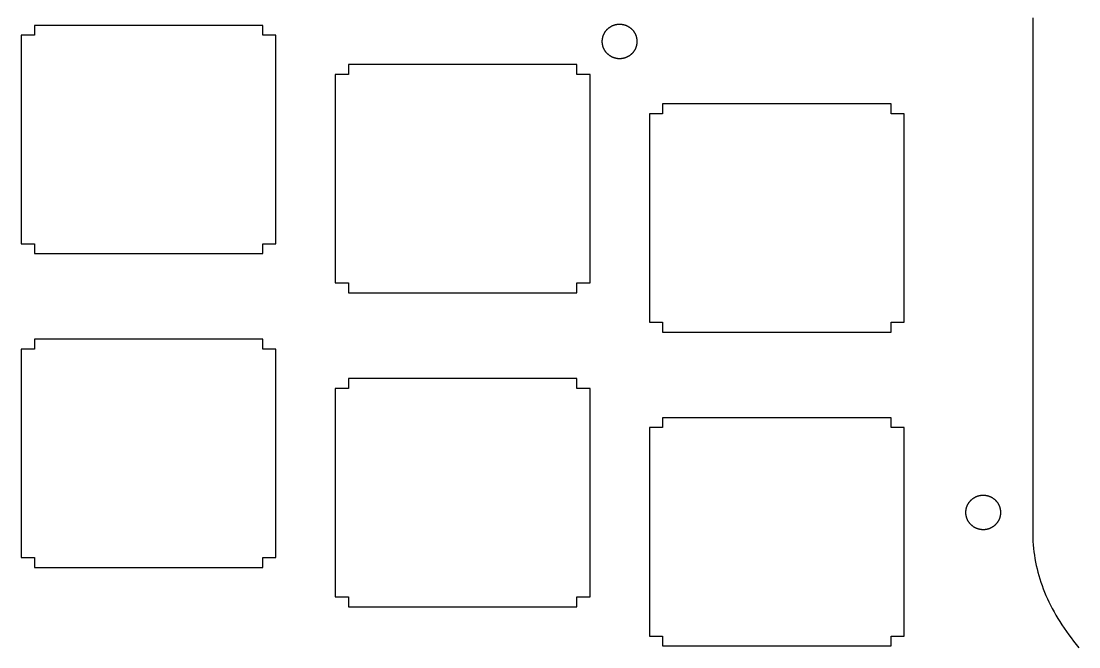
# Model space of a CAD drawing. Header units: millimetres. Extents: x 6 to 315, y 6 to 140.
# Drawn here: x 71 to 135.1, y 70 to 107.9 of the extents above; entities that cross this region are included whole.
import ezdxf

# ---------------------------------------------------------------- set-up
doc = ezdxf.new("R2010")
doc.units = ezdxf.units.MM
doc.layers.add('CUT', color=7, linetype='CONTINUOUS', true_color=0x000000)

msp = doc.modelspace()

# ---------------------------------------------------------------- linework, layer by layer
at = {"layer": 'CUT'}
for p, q in [((132.340444, 108.138201), (132.340444, 107.397512)), ((71.784378, 107.688237), (71.784378, 107.087933)), ((85.638248, 107.688237), (71.784378, 107.688237)), ((85.638248, 107.087933), (85.638248, 107.688237)), ((106.326703, 107.141323), (106.333407, 107.155791)), ((106.333407, 107.155791), (106.340112, 107.169906)), ((106.340112, 107.169906), (106.347169, 107.184022)), ((106.347169, 107.184022), (106.354227, 107.198137)), ((106.354227, 107.198137), (106.361637, 107.211899)), ((106.361637, 107.211899), (106.369401, 107.225661)), ((106.369401, 107.225661), (106.377164, 107.23907)), ((106.377164, 107.23907), (106.38528, 107.25248)), ((106.38528, 107.25248), (106.393396, 107.265889)), ((106.393396, 107.265889), (106.401513, 107.278945)), ((106.401513, 107.278945), (106.410334, 107.292002)), ((106.410334, 107.292002), (106.419156, 107.305058)), ((106.419156, 107.305058), (106.427978, 107.317762)), ((106.427978, 107.317762), (106.437153, 107.330466)), ((106.437153, 107.330466), (106.446328, 107.342816)), ((106.446328, 107.342816), (106.455856, 107.355167)), ((106.455856, 107.355167), (106.465383, 107.367518)), ((106.465383, 107.367518), (106.475264, 107.379515)), ((106.475264, 107.379515), (106.485497, 107.391513)), ((106.485497, 107.391513), (106.495378, 107.403158)), ((106.495378, 107.403158), (106.505964, 107.414803)), ((106.505964, 107.414803), (106.51655, 107.426095)), ((106.51655, 107.426095), (106.527137, 107.437387)), ((106.527137, 107.437387), (106.538076, 107.448679)), ((106.538076, 107.448679), (106.549015, 107.459619)), ((106.549015, 107.459619), (106.560307, 107.470205)), ((106.560307, 107.470205), (106.571599, 107.481144)), ((106.571599, 107.481144), (106.582891, 107.491377)), ((106.582891, 107.491377), (106.594536, 107.501611)), ((106.594536, 107.501611), (106.606534, 107.511844)), ((106.606534, 107.511844), (106.618532, 107.521725)), ((106.618532, 107.521725), (106.63053, 107.531605)), ((106.63053, 107.531605), (106.64288, 107.541133)), ((106.64288, 107.541133), (106.655231, 107.550661)), ((106.655231, 107.550661), (106.667582, 107.559836)), ((106.667582, 107.559836), (106.680285, 107.56901)), ((106.680285, 107.56901), (106.692989, 107.577832)), ((106.692989, 107.577832), (106.706045, 107.586654)), ((106.706045, 107.586654), (106.719102, 107.595123)), ((106.719102, 107.595123), (106.732511, 107.603592)), ((106.732511, 107.603592), (106.74592, 107.611709)), ((106.74592, 107.611709), (106.75933, 107.619472)), ((106.75933, 107.619472), (106.772739, 107.627235)), ((106.772739, 107.627235), (106.786501, 107.634646)), ((106.786501, 107.634646), (106.800264, 107.642056)), ((106.800264, 107.642056), (106.814379, 107.649466)), ((106.814379, 107.649466), (106.828494, 107.656171)), ((106.828494, 107.656171), (106.842609, 107.662876)), ((106.842609, 107.662876), (106.857077, 107.66958)), ((106.857077, 107.66958), (106.871545, 107.675932)), ((106.871545, 107.675932), (106.886013, 107.681931)), ((106.886013, 107.681931), (106.900833, 107.68793)), ((106.900833, 107.68793), (106.915654, 107.693576)), ((106.915654, 107.693576), (106.930475, 107.698869)), ((106.930475, 107.698869), (106.945296, 107.704162)), ((106.945296, 107.704162), (106.96047, 107.709103)), ((106.96047, 107.709103), (106.975643, 107.714043)), ((106.975643, 107.714043), (106.990817, 107.71863)), ((106.990817, 107.71863), (107.006344, 107.722865)), ((107.006344, 107.722865), (107.02187, 107.727099)), ((107.02187, 107.727099), (107.037397, 107.730981)), ((107.037397, 107.730981), (107.052923, 107.73451)), ((107.052923, 107.73451), (107.068803, 107.738038)), ((107.068803, 107.738038), (107.084682, 107.741214)), ((107.084682, 107.741214), (107.100562, 107.744037)), ((107.100562, 107.744037), (107.116441, 107.74686)), ((107.116441, 107.74686), (107.132674, 107.749331)), ((107.132674, 107.749331), (107.148906, 107.751448)), ((107.148906, 107.751448), (107.165138, 107.753565)), ((107.165138, 107.753565), (107.181371, 107.755329)), ((107.181371, 107.755329), (107.197956, 107.756741)), ((107.197956, 107.756741), (107.214188, 107.7578)), ((107.214188, 107.7578), (107.230774, 107.758858)), ((107.230774, 107.758858), (107.247359, 107.759564)), ((107.247359, 107.759564), (107.264297, 107.759917)), ((107.264297, 107.759917), (107.280882, 107.76027)), ((107.280882, 107.76027), (107.297467, 107.76027)), ((107.297467, 107.76027), (107.314405, 107.759917)), ((107.314405, 107.759917), (107.330991, 107.759211)), ((107.330991, 107.759211), (107.347576, 107.758505)), ((107.347576, 107.758505), (107.363808, 107.757447)), ((107.363808, 107.757447), (107.380393, 107.756035)), ((107.380393, 107.756035), (107.396626, 107.754271)), ((107.396626, 107.754271), (107.412858, 107.752506)), ((107.412858, 107.752506), (107.42909, 107.750389)), ((107.42909, 107.750389), (107.445323, 107.748272)), ((107.445323, 107.748272), (107.461202, 107.745449)), ((107.461202, 107.745449), (107.477082, 107.742626)), ((107.477082, 107.742626), (107.492961, 107.739803)), ((107.492961, 107.739803), (107.508841, 107.736274)), ((107.508841, 107.736274), (107.52472, 107.732745)), ((107.52472, 107.732745), (107.540247, 107.728864)), ((107.540247, 107.728864), (107.555773, 107.724982)), ((107.555773, 107.724982), (107.5713, 107.720748)), ((107.5713, 107.720748), (107.586474, 107.71616)), ((107.586474, 107.71616), (107.601647, 107.711573)), ((107.601647, 107.711573), (107.616821, 107.706632)), ((107.616821, 107.706632), (107.631995, 107.701692)), ((107.631995, 107.701692), (107.646816, 107.696399)), ((107.646816, 107.696399), (107.661636, 107.690753)), ((107.661636, 107.690753), (107.676457, 107.684754)), ((107.676457, 107.684754), (107.690925, 107.678755)), ((107.690925, 107.678755), (107.705393, 107.672756)), ((107.705393, 107.672756), (107.719861, 107.666404)), ((107.719861, 107.666404), (107.733976, 107.6597)), ((107.733976, 107.6597), (107.748091, 107.652642)), ((107.748091, 107.652642), (107.762206, 107.645585)), ((107.762206, 107.645585), (107.776321, 107.638527)), ((107.776321, 107.638527), (107.790084, 107.631117)), ((107.790084, 107.631117), (107.803493, 107.623353)), ((107.803493, 107.623353), (107.817255, 107.61559)), ((107.817255, 107.61559), (107.830664, 107.607474)), ((107.830664, 107.607474), (107.843721, 107.599358)), ((107.843721, 107.599358), (107.85713, 107.590889)), ((107.85713, 107.590889), (107.869834, 107.58242)), ((107.869834, 107.58242), (107.88289, 107.573598)), ((107.88289, 107.573598), (107.895594, 107.564423)), ((107.895594, 107.564423), (107.908297, 107.555248)), ((107.908297, 107.555248), (107.920648, 107.546073)), ((107.920648, 107.546073), (107.932999, 107.536546)), ((107.932999, 107.536546), (107.944997, 107.526665)), ((107.944997, 107.526665), (107.956994, 107.516785)), ((107.956994, 107.516785), (107.968992, 107.506904)), ((107.968992, 107.506904), (107.980637, 107.496671)), ((107.980637, 107.496671), (107.992282, 107.486437)), ((107.992282, 107.486437), (108.003574, 107.475851)), ((108.003574, 107.475851), (108.014866, 107.464912)), ((108.014866, 107.464912), (108.026158, 107.453972)), ((108.026158, 107.453972), (108.037098, 107.443033)), ((108.037098, 107.443033), (108.047684, 107.431741)), ((108.047684, 107.431741), (108.05827, 107.420449)), ((108.05827, 107.420449), (108.068856, 107.408804)), ((108.068856, 107.408804), (108.07909, 107.397159)), ((108.07909, 107.397159), (108.08897, 107.385514)), ((108.08897, 107.385514), (108.099204, 107.373517)), ((108.099204, 107.373517), (108.108732, 107.361166)), ((108.108732, 107.361166), (108.118259, 107.349168)), ((108.118259, 107.349168), (108.127787, 107.336464)), ((108.127787, 107.336464), (108.136962, 107.324114)), ((108.136962, 107.324114), (108.146137, 107.31141)), ((108.146137, 107.31141), (108.154958, 107.298354)), ((108.154958, 107.298354), (108.163428, 107.28565)), ((108.163428, 107.28565), (108.171897, 107.272594)), ((108.171897, 107.272594), (108.180366, 107.259184)), ((108.180366, 107.259184), (108.188482, 107.245775)), ((108.188482, 107.245775), (108.196245, 107.232366)), ((108.196245, 107.232366), (108.204008, 107.218603)), ((108.204008, 107.218603), (108.211419, 107.204841)), ((108.211419, 107.204841), (108.218829, 107.191079)), ((108.218829, 107.191079), (108.225887, 107.176964)), ((108.225887, 107.176964), (108.232591, 107.162849)), ((108.232591, 107.162849), (108.239296, 107.148734)), ((108.239296, 107.148734), (108.246001, 107.134266)), ((132.340444, 107.397512), (132.340444, 106.651883)), ((71.784378, 107.087933), (70.98403, 107.087933)), ((70.98403, 107.087933), (70.98403, 94.4345)), ((86.438768, 107.087933), (85.638248, 107.087933)), ((86.438768, 94.4345), (86.438768, 107.087933)), ((106.234249, 106.718577), (106.234602, 106.735162)), ((106.234249, 106.701639), (106.234249, 106.718577)), ((106.234602, 106.685053), (106.234249, 106.701639)), ((106.234602, 106.735162), (106.235307, 106.751747)), ((106.235307, 106.668468), (106.234602, 106.685053)), ((106.235307, 106.751747), (106.236013, 106.768332)), ((106.236013, 106.651883), (106.235307, 106.668468)), ((106.236013, 106.768332), (106.237072, 106.784918)), ((106.237072, 106.635298), (106.236013, 106.651883)), ((106.237072, 106.784918), (106.23813, 106.801503)), ((106.23813, 106.618713), (106.237072, 106.635298)), ((106.23813, 106.801503), (106.239895, 106.817735)), ((106.239895, 106.60248), (106.23813, 106.618713)), ((106.239895, 106.817735), (106.241659, 106.833968)), ((106.241659, 106.586248), (106.239895, 106.60248)), ((106.241659, 106.833968), (106.243776, 106.8502)), ((106.243776, 106.570016), (106.241659, 106.586248)), ((106.243776, 106.8502), (106.245894, 106.866432)), ((106.245894, 106.553783), (106.243776, 106.570016)), ((106.245894, 106.866432), (106.248364, 106.882312)), ((106.248364, 106.537551), (106.245894, 106.553783)), ((106.248364, 106.882312), (106.251187, 106.898544)), ((106.251187, 106.521671), (106.248364, 106.537551)), ((106.251187, 106.898544), (106.254363, 106.914423)), ((106.254363, 106.505792), (106.251187, 106.521671)), ((106.254363, 106.914423), (106.257539, 106.930303)), ((106.257539, 106.489912), (106.254363, 106.505792)), ((106.257539, 106.930303), (106.261067, 106.94583)), ((106.261067, 106.94583), (106.264596, 106.961356)), ((106.264596, 106.961356), (106.268478, 106.977236)), ((106.268478, 106.977236), (106.272712, 106.992409)), ((106.272712, 106.992409), (106.2773, 107.007936)), ((106.2773, 107.007936), (106.281887, 107.02311)), ((106.281887, 107.02311), (106.286827, 107.038283)), ((106.286827, 107.038283), (106.291768, 107.053457)), ((106.291768, 107.053457), (106.297061, 107.068278)), ((106.297061, 107.068278), (106.302707, 107.083099)), ((106.302707, 107.083099), (106.308353, 107.09792)), ((106.308353, 107.09792), (106.314352, 107.112388)), ((106.314352, 107.112388), (106.320351, 107.127208)), ((106.320351, 107.127208), (106.326703, 107.141323)), ((108.246001, 107.134266), (108.252, 107.119798)), ((108.252, 107.119798), (108.258351, 107.10533)), ((108.258351, 107.10533), (108.263997, 107.090509)), ((108.263997, 107.090509), (108.269643, 107.075688)), ((108.269643, 107.075688), (108.274937, 107.060867)), ((108.274937, 107.060867), (108.28023, 107.045694)), ((108.28023, 107.045694), (108.28517, 107.030873)), ((108.28517, 107.030873), (108.29011, 107.015346)), ((108.29011, 107.015346), (108.294345, 107.000173)), ((108.294345, 107.000173), (108.298932, 106.984646)), ((108.298932, 106.984646), (108.302814, 106.969472)), ((108.302814, 106.969472), (108.306696, 106.953593)), ((108.306696, 106.953593), (108.310224, 106.938066)), ((108.310224, 106.938066), (108.313753, 106.922187)), ((108.313753, 106.922187), (108.316576, 106.906307)), ((108.316576, 106.513908), (108.313753, 106.498029)), ((108.316576, 106.906307), (108.319752, 106.890428)), ((108.319752, 106.529788), (108.316576, 106.513908)), ((108.319752, 106.890428), (108.322222, 106.874548)), ((108.322222, 106.545667), (108.319752, 106.529788)), ((108.322222, 106.874548), (108.324692, 106.858316)), ((108.324692, 106.561899), (108.322222, 106.545667)), ((108.324692, 106.858316), (108.32681, 106.842084)), ((108.32681, 106.578132), (108.324692, 106.561899)), ((108.32681, 106.842084), (108.328927, 106.825851)), ((108.328927, 106.594364), (108.32681, 106.578132)), ((108.328927, 106.825851), (108.330338, 106.809619)), ((108.330338, 106.610596), (108.328927, 106.594364)), ((108.330338, 106.809619), (108.33175, 106.793034)), ((108.33175, 106.626829), (108.330338, 106.610596)), ((108.33175, 106.793034), (108.333161, 106.776801)), ((108.333161, 106.643414), (108.33175, 106.626829)), ((108.333161, 106.776801), (108.333867, 106.760216)), ((108.333867, 106.659999), (108.333161, 106.643414)), ((108.333867, 106.760216), (108.334573, 106.743631)), ((108.334573, 106.676584), (108.333867, 106.659999)), ((108.334573, 106.743631), (108.334926, 106.726693)), ((108.334926, 106.69317), (108.334573, 106.676584)), ((108.334926, 106.726693), (108.334926, 106.710108)), ((108.334926, 106.710108), (108.334926, 106.69317)), ((132.340444, 106.651883), (132.340444, 105.901666)), ((106.261067, 106.474386), (106.257539, 106.489912)), ((106.264596, 106.458506), (106.261067, 106.474386)), ((106.268478, 106.44298), (106.264596, 106.458506)), ((106.272712, 106.427453), (106.268478, 106.44298)), ((106.2773, 106.412279), (106.272712, 106.427453)), ((106.281887, 106.397106), (106.2773, 106.412279)), ((106.286827, 106.381932), (106.281887, 106.397106)), ((106.291768, 106.366758), (106.286827, 106.381932)), ((106.297061, 106.351938), (106.291768, 106.366758)), ((106.302707, 106.337117), (106.297061, 106.351938)), ((106.308353, 106.322296), (106.302707, 106.337117)), ((106.314352, 106.307475), (106.308353, 106.322296)), ((106.320351, 106.293007), (106.314352, 106.307475)), ((106.326703, 106.278539), (106.320351, 106.293007)), ((106.333407, 106.264424), (106.326703, 106.278539)), ((106.340112, 106.250309), (106.333407, 106.264424)), ((106.347169, 106.236194), (106.340112, 106.250309)), ((106.354227, 106.222079), (106.347169, 106.236194)), ((106.361637, 106.208317), (106.354227, 106.222079)), ((106.369401, 106.194554), (106.361637, 106.208317)), ((106.377164, 106.181145), (106.369401, 106.194554)), ((106.38528, 106.167736), (106.377164, 106.181145)), ((106.393396, 106.154326), (106.38528, 106.167736)), ((106.401513, 106.14127), (106.393396, 106.154326)), ((106.410334, 106.128213), (106.401513, 106.14127)), ((106.419156, 106.115157), (106.410334, 106.128213)), ((106.427978, 106.102453), (106.419156, 106.115157)), ((106.437153, 106.08975), (106.427978, 106.102453)), ((106.446328, 106.077399), (106.437153, 106.08975)), ((106.455856, 106.065048), (106.446328, 106.077399)), ((106.465383, 106.052698), (106.455856, 106.065048)), ((106.475264, 106.0407), (106.465383, 106.052698)), ((106.485497, 106.028702), (106.475264, 106.0407)), ((106.495378, 106.017057), (106.485497, 106.028702)), ((106.505964, 106.005412), (106.495378, 106.017057)), ((106.51655, 105.99412), (106.505964, 106.005412)), ((106.527137, 105.982828), (106.51655, 105.99412)), ((106.538076, 105.971536), (106.527137, 105.982828)), ((106.549015, 105.960597), (106.538076, 105.971536)), ((106.560307, 105.949658), (106.549015, 105.960597)), ((106.571599, 105.939071), (106.560307, 105.949658)), ((106.582891, 105.928838), (106.571599, 105.939071)), ((106.594536, 105.918252), (106.582891, 105.928838)), ((106.606534, 105.908371), (106.594536, 105.918252)), ((106.618532, 105.898138), (106.606534, 105.908371)), ((106.63053, 105.88861), (106.618532, 105.898138)), ((106.64288, 105.878729), (106.63053, 105.88861)), ((106.655231, 105.869555), (106.64288, 105.878729)), ((106.667582, 105.860027), (106.655231, 105.869555)), ((106.680285, 105.851205), (106.667582, 105.860027)), ((107.908297, 105.864614), (107.895594, 105.85544)), ((107.920648, 105.874142), (107.908297, 105.864614)), ((107.932999, 105.88367), (107.920648, 105.874142)), ((107.944997, 105.893197), (107.932999, 105.88367)), ((107.956994, 105.903078), (107.944997, 105.893197)), ((107.968992, 105.913311), (107.956994, 105.903078)), ((107.980637, 105.923545), (107.968992, 105.913311)), ((107.992282, 105.933778), (107.980637, 105.923545)), ((108.003574, 105.944365), (107.992282, 105.933778)), ((108.014866, 105.955304), (108.003574, 105.944365)), ((108.026158, 105.96589), (108.014866, 105.955304)), ((108.037098, 105.977182), (108.026158, 105.96589)), ((108.047684, 105.988474), (108.037098, 105.977182)), ((108.05827, 105.999766), (108.047684, 105.988474)), ((108.068856, 106.011058), (108.05827, 105.999766)), ((108.07909, 106.023056), (108.068856, 106.011058)), ((108.08897, 106.034701), (108.07909, 106.023056)), ((108.099204, 106.046699), (108.08897, 106.034701)), ((108.108732, 106.058697), (108.099204, 106.046699)), ((108.118259, 106.071047), (108.108732, 106.058697)), ((108.127787, 106.083398), (108.118259, 106.071047)), ((108.136962, 106.096102), (108.127787, 106.083398)), ((108.146137, 106.108805), (108.136962, 106.096102)), ((108.154958, 106.121509), (108.146137, 106.108805)), ((108.163428, 106.134565), (108.154958, 106.121509)), ((108.171897, 106.147622), (108.163428, 106.134565)), ((108.180366, 106.161031), (108.171897, 106.147622)), ((108.188482, 106.17444), (108.180366, 106.161031)), ((108.196245, 106.18785), (108.188482, 106.17444)), ((108.204008, 106.201612), (108.196245, 106.18785)), ((108.211419, 106.215374), (108.204008, 106.201612)), ((108.218829, 106.229136), (108.211419, 106.215374)), ((108.225887, 106.243251), (108.218829, 106.229136)), ((108.232591, 106.257366), (108.225887, 106.243251)), ((108.239296, 106.271482), (108.232591, 106.257366)), ((108.246001, 106.28595), (108.239296, 106.271482)), ((108.252, 106.300417), (108.246001, 106.28595)), ((108.258351, 106.314885), (108.252, 106.300417)), ((108.263997, 106.329706), (108.258351, 106.314885)), ((108.269643, 106.344527), (108.263997, 106.329706)), ((108.274937, 106.359348), (108.269643, 106.344527)), ((108.28023, 106.374169), (108.274937, 106.359348)), ((108.28517, 106.389342), (108.28023, 106.374169)), ((108.29011, 106.404516), (108.28517, 106.389342)), ((108.294345, 106.420043), (108.29011, 106.404516)), ((108.298932, 106.435216), (108.294345, 106.420043)), ((108.302814, 106.450743), (108.298932, 106.435216)), ((108.306696, 106.46627), (108.302814, 106.450743)), ((108.310224, 106.482149), (108.306696, 106.46627)), ((108.313753, 106.498029), (108.310224, 106.482149)), ((132.340444, 105.901666), (132.340444, 105.148274)), ((90.839738, 105.30649), (90.839738, 104.706358)), ((104.693607, 105.30649), (90.839738, 105.30649)), ((104.693607, 104.706358), (104.693607, 105.30649)), ((106.692989, 105.842383), (106.680285, 105.851205)), ((106.706045, 105.833561), (106.692989, 105.842383)), ((106.719102, 105.825092), (106.706045, 105.833561)), ((106.732511, 105.816623), (106.719102, 105.825092)), ((106.74592, 105.808507), (106.732511, 105.816623)), ((106.75933, 105.800744), (106.74592, 105.808507)), ((106.772739, 105.79298), (106.75933, 105.800744)), ((106.786501, 105.785217), (106.772739, 105.79298)), ((106.800264, 105.777807), (106.786501, 105.785217)), ((106.814379, 105.770749), (106.800264, 105.777807)), ((106.828494, 105.764044), (106.814379, 105.770749)), ((106.842609, 105.75734), (106.828494, 105.764044)), ((106.857077, 105.750635), (106.842609, 105.75734)), ((106.871545, 105.744283), (106.857077, 105.750635)), ((106.886013, 105.738284), (106.871545, 105.744283)), ((106.900833, 105.732285), (106.886013, 105.738284)), ((106.915654, 105.726639), (106.900833, 105.732285)), ((106.930475, 105.721346), (106.915654, 105.726639)), ((106.945296, 105.716053), (106.930475, 105.721346)), ((106.96047, 105.71076), (106.945296, 105.716053)), ((106.975643, 105.706173), (106.96047, 105.71076)), ((106.990817, 105.701585), (106.975643, 105.706173)), ((107.006344, 105.697351), (106.990817, 105.701585)), ((107.02187, 105.693116), (107.006344, 105.697351)), ((107.037397, 105.689234), (107.02187, 105.693116)), ((107.052923, 105.685706), (107.037397, 105.689234)), ((107.068803, 105.682177), (107.052923, 105.685706)), ((107.084682, 105.679001), (107.068803, 105.682177)), ((107.100562, 105.676178), (107.084682, 105.679001)), ((107.116441, 105.673355), (107.100562, 105.676178)), ((107.132674, 105.670885), (107.116441, 105.673355)), ((107.148906, 105.668768), (107.132674, 105.670885)), ((107.165138, 105.66665), (107.148906, 105.668768)), ((107.181371, 105.664886), (107.165138, 105.66665)), ((107.197956, 105.663474), (107.181371, 105.664886)), ((107.214188, 105.662063), (107.197956, 105.663474)), ((107.230774, 105.661357), (107.214188, 105.662063)), ((107.247359, 105.660651), (107.230774, 105.661357)), ((107.264297, 105.659946), (107.247359, 105.660651)), ((107.280882, 105.659946), (107.264297, 105.659946)), ((107.297467, 105.659946), (107.280882, 105.659946)), ((107.314405, 105.660299), (107.297467, 105.659946)), ((107.330991, 105.661004), (107.314405, 105.660299)), ((107.347576, 105.66171), (107.330991, 105.661004)), ((107.363808, 105.662769), (107.347576, 105.66171)), ((107.380393, 105.66418), (107.363808, 105.662769)), ((107.396626, 105.665592), (107.380393, 105.66418)), ((107.412858, 105.667709), (107.396626, 105.665592)), ((107.42909, 105.669826), (107.412858, 105.667709)), ((107.445323, 105.671943), (107.42909, 105.669826)), ((107.461202, 105.674767), (107.445323, 105.671943)), ((107.477082, 105.67759), (107.461202, 105.674767)), ((107.492961, 105.680413), (107.477082, 105.67759)), ((107.508841, 105.683941), (107.492961, 105.680413)), ((107.52472, 105.68747), (107.508841, 105.683941)), ((107.540247, 105.690999), (107.52472, 105.68747)), ((107.555773, 105.695233), (107.540247, 105.690999)), ((107.5713, 105.699468), (107.555773, 105.695233)), ((107.586474, 105.703702), (107.5713, 105.699468)), ((107.601647, 105.708643), (107.586474, 105.703702)), ((107.616821, 105.713583), (107.601647, 105.708643)), ((107.631995, 105.718523), (107.616821, 105.713583)), ((107.646816, 105.723816), (107.631995, 105.718523)), ((107.661636, 105.729462), (107.646816, 105.723816)), ((107.676457, 105.735108), (107.661636, 105.729462)), ((107.690925, 105.741107), (107.676457, 105.735108)), ((107.705393, 105.747459), (107.690925, 105.741107)), ((107.719861, 105.753811), (107.705393, 105.747459)), ((107.733976, 105.760516), (107.719861, 105.753811)), ((107.748091, 105.76722), (107.733976, 105.760516)), ((107.762206, 105.774278), (107.748091, 105.76722)), ((107.776321, 105.781688), (107.762206, 105.774278)), ((107.790084, 105.789099), (107.776321, 105.781688)), ((107.803493, 105.796862), (107.790084, 105.789099)), ((107.817255, 105.804625), (107.803493, 105.796862)), ((107.830664, 105.812741), (107.817255, 105.804625)), ((107.843721, 105.820858), (107.830664, 105.812741)), ((107.85713, 105.829327), (107.843721, 105.820858)), ((107.869834, 105.837796), (107.85713, 105.829327)), ((107.88289, 105.846618), (107.869834, 105.837796)), ((107.895594, 105.85544), (107.88289, 105.846618)), ((90.839738, 104.706358), (90.039561, 104.706358)), ((90.039561, 104.706358), (90.039561, 92.052753)), ((105.494128, 104.706358), (104.693607, 104.706358)), ((105.494128, 92.052753), (105.494128, 104.706358)), ((132.340444, 105.148274), (132.340444, 104.391706)), ((132.340444, 104.391706), (132.340444, 103.632667)), ((132.340444, 103.632667), (132.340444, 102.872217)), ((109.895097, 102.924914), (109.895097, 102.32461)), ((123.748966, 102.924914), (109.895097, 102.924914)), ((123.748966, 102.32461), (123.748966, 102.924914)), ((132.340444, 102.872217), (132.340444, 102.110356)), ((109.895097, 102.32461), (109.094921, 102.32461)), ((109.094921, 102.32461), (109.094921, 89.671177)), ((124.549487, 102.32461), (123.748966, 102.32461)), ((124.549487, 89.671177), (124.549487, 102.32461)), ((132.340444, 102.110356), (132.340444, 101.348494)), ((132.340444, 101.348494), (132.340444, 100.586633)), ((132.340444, 100.586633), (132.340444, 99.82583)), ((132.340444, 99.82583), (132.340444, 99.066791)), ((132.340444, 99.066791), (132.340444, 98.309517)), ((132.340444, 98.309517), (132.340444, 97.555419)), ((132.340444, 97.555419), (132.340444, 96.804497)), ((132.340444, 96.804497), (132.340444, 96.057809)), ((132.340444, 96.057809), (132.340444, 95.315709)), ((132.340444, 95.315709), (132.340444, 94.579254)), ((70.98403, 94.4345), (71.784378, 94.4345)), ((71.784378, 94.4345), (71.784378, 93.834196)), ((85.638248, 93.834196), (85.638248, 94.4345)), ((85.638248, 94.4345), (86.438768, 94.4345)), ((132.340444, 94.579254), (132.340444, 93.848799)), ((71.784378, 93.834196), (85.638248, 93.834196)), ((132.340444, 93.848799), (132.340444, 93.125048)), ((132.340444, 93.125048), (132.340444, 92.408708)), ((132.340444, 92.408708), (132.340444, 91.70013)), ((90.039561, 92.052753), (90.839738, 92.052753)), ((90.839738, 92.052753), (90.839738, 91.45262)), ((104.693607, 91.45262), (104.693607, 92.052753)), ((104.693607, 92.052753), (105.494128, 92.052753)), ((90.839738, 91.45262), (104.693607, 91.45262)), ((132.340444, 91.70013), (132.340444, 91.000375)), ((132.340444, 91.000375), (132.340444, 90.309795)), ((132.340444, 90.309795), (132.340444, 89.629448)), ((109.094921, 89.671177), (109.895097, 89.671177)), ((109.895097, 89.671177), (109.895097, 89.070873)), ((123.748966, 89.070873), (123.748966, 89.671177)), ((123.748966, 89.671177), (124.549487, 89.671177)), ((132.340444, 89.629448), (132.340444, 88.959335)), ((71.784378, 88.632878), (71.784378, 88.032573)), ((85.638248, 88.632878), (71.784378, 88.632878)), ((85.638248, 88.032573), (85.638248, 88.632878)), ((109.895097, 89.070873), (123.748966, 89.070873)), ((132.340444, 88.959335), (132.340444, 88.300513)), ((71.784378, 88.032573), (70.98403, 88.032573)), ((70.98403, 88.032573), (70.98403, 75.379141)), ((86.438768, 88.032573), (85.638248, 88.032573)), ((86.438768, 75.379141), (86.438768, 88.032573)), ((132.340444, 88.300513), (132.340444, 87.653337)), ((132.340444, 87.653337), (132.340444, 87.018864)), ((132.340444, 87.018864), (132.340444, 86.397447)), ((90.839738, 86.25113), (90.839738, 85.650998)), ((104.693607, 86.25113), (90.839738, 86.25113)), ((104.693607, 85.650998), (104.693607, 86.25113)), ((132.340444, 86.397447), (132.340444, 85.789793)), ((90.839738, 85.650998), (90.039561, 85.650998)), ((90.039561, 85.650998), (90.039561, 72.997393)), ((105.494128, 85.650998), (104.693607, 85.650998)), ((105.494128, 72.997393), (105.494128, 85.650998)), ((132.340444, 85.789793), (132.340444, 85.196607)), ((132.340444, 85.196607), (132.340444, 84.618594)), ((132.340444, 84.618594), (132.340444, 84.056108)), ((132.340444, 84.056108), (132.340444, 83.510208)), ((109.895097, 83.869555), (109.895097, 83.26925)), ((123.748966, 83.869555), (109.895097, 83.869555)), ((123.748966, 83.26925), (123.748966, 83.869555)), ((132.340444, 83.510208), (132.340444, 82.980892)), ((109.895097, 83.26925), (109.094921, 83.26925)), ((109.094921, 83.26925), (109.094921, 70.615645)), ((124.549487, 83.26925), (123.748966, 83.26925)), ((124.549487, 70.615645), (124.549487, 83.26925)), ((132.340444, 82.980892), (132.340444, 82.469573)), ((132.340444, 82.469573), (132.340444, 81.976604)), ((132.340444, 81.976604), (132.340444, 81.502337)), ((132.340444, 81.502337), (132.340444, 81.047832)), ((132.340444, 81.047832), (132.340444, 80.61344)), ((132.340444, 80.61344), (132.340444, 80.199868)), ((132.340444, 80.199868), (132.340444, 79.807822)), ((132.340444, 79.807822), (132.340444, 79.438007)), ((128.64935, 78.911161), (128.661348, 78.921395)), ((128.661348, 78.921395), (128.673346, 78.931275)), ((128.673346, 78.931275), (128.685344, 78.941156)), ((128.685344, 78.941156), (128.697695, 78.950684)), ((128.697695, 78.950684), (128.710045, 78.960211)), ((128.710045, 78.960211), (128.722396, 78.969386)), ((128.722396, 78.969386), (128.7351, 78.978561)), ((128.7351, 78.978561), (128.747803, 78.987383)), ((128.747803, 78.987383), (128.76086, 78.996205)), ((128.76086, 78.996205), (128.773916, 79.004674)), ((128.773916, 79.004674), (128.787325, 79.01279)), ((128.787325, 79.01279), (128.800735, 79.020906)), ((128.800735, 79.020906), (128.814144, 79.029022)), ((128.814144, 79.029022), (128.827553, 79.036786)), ((128.827553, 79.036786), (128.841316, 79.044196)), ((128.841316, 79.044196), (128.855078, 79.051606)), ((128.855078, 79.051606), (128.869193, 79.058664)), ((128.869193, 79.058664), (128.883308, 79.065721)), ((128.883308, 79.065721), (128.897423, 79.072426)), ((128.897423, 79.072426), (128.911891, 79.078778)), ((128.911891, 79.078778), (128.926359, 79.08513)), ((128.926359, 79.08513), (128.940827, 79.091481)), ((128.940827, 79.091481), (128.955648, 79.097127)), ((128.955648, 79.097127), (128.970469, 79.102774)), ((128.970469, 79.102774), (128.985289, 79.10842)), ((128.985289, 79.10842), (129.00011, 79.113713)), ((129.00011, 79.113713), (129.015284, 79.118653)), ((129.015284, 79.118653), (129.030458, 79.12324)), ((129.030458, 79.12324), (129.045631, 79.127828)), ((129.045631, 79.127828), (129.061158, 79.132415)), ((129.061158, 79.132415), (129.076684, 79.136297)), ((129.076684, 79.136297), (129.092211, 79.140178)), ((129.092211, 79.140178), (129.107738, 79.14406)), ((129.107738, 79.14406), (129.123617, 79.147236)), ((129.123617, 79.147236), (129.139497, 79.150412)), ((129.139497, 79.150412), (129.155376, 79.153588)), ((129.155376, 79.153588), (129.171256, 79.156058)), ((129.171256, 79.156058), (129.187488, 79.158528)), ((129.187488, 79.158528), (129.20372, 79.160998)), ((129.20372, 79.160998), (129.219953, 79.162763)), ((129.219953, 79.162763), (129.236185, 79.164527)), ((129.236185, 79.164527), (129.25277, 79.165938)), ((129.25277, 79.165938), (129.269002, 79.16735)), ((129.269002, 79.16735), (129.285588, 79.168409)), ((129.285588, 79.168409), (129.302173, 79.169114)), ((129.302173, 79.169114), (129.319111, 79.169467)), ((129.319111, 79.169467), (129.335696, 79.169467)), ((129.335696, 79.169467), (129.352281, 79.169467)), ((129.352281, 79.169467), (129.36922, 79.169114)), ((129.36922, 79.169114), (129.385805, 79.168762)), ((129.385805, 79.168762), (129.40239, 79.167703)), ((129.40239, 79.167703), (129.418622, 79.166644)), ((129.418622, 79.166644), (129.435208, 79.165233)), ((129.435208, 79.165233), (129.45144, 79.163821)), ((129.45144, 79.163821), (129.467672, 79.162057)), ((129.467672, 79.162057), (129.483905, 79.15994)), ((129.483905, 79.15994), (129.500137, 79.157469)), ((129.500137, 79.157469), (129.516016, 79.154999)), ((129.516016, 79.154999), (129.531896, 79.152176)), ((129.531896, 79.152176), (129.547775, 79.149)), ((129.547775, 79.149), (129.563655, 79.145825)), ((129.563655, 79.145825), (129.579534, 79.142296)), ((129.579534, 79.142296), (129.595061, 79.138414)), ((129.595061, 79.138414), (129.610587, 79.134532)), ((129.610587, 79.134532), (129.626114, 79.130298)), ((129.626114, 79.130298), (129.641288, 79.125711)), ((129.641288, 79.125711), (129.656461, 79.121123)), ((129.656461, 79.121123), (129.671635, 79.116183)), ((129.671635, 79.116183), (129.686809, 79.11089)), ((129.686809, 79.11089), (129.70163, 79.105597)), ((129.70163, 79.105597), (129.716451, 79.09995)), ((129.716451, 79.09995), (129.731271, 79.094304)), ((129.731271, 79.094304), (129.745739, 79.088306)), ((129.745739, 79.088306), (129.760207, 79.081954)), ((129.760207, 79.081954), (129.774675, 79.075602)), ((129.774675, 79.075602), (129.78879, 79.068897)), ((129.78879, 79.068897), (129.802905, 79.062193)), ((129.802905, 79.062193), (129.81702, 79.055135)), ((129.81702, 79.055135), (129.831136, 79.048078)), ((129.831136, 79.048078), (129.844898, 79.040667)), ((129.844898, 79.040667), (129.858307, 79.032904)), ((129.858307, 79.032904), (129.872069, 79.025141)), ((129.872069, 79.025141), (129.885479, 79.017024)), ((129.885479, 79.017024), (129.898535, 79.008908)), ((129.898535, 79.008908), (129.911944, 79.000439)), ((129.911944, 79.000439), (129.924648, 78.991617)), ((129.924648, 78.991617), (129.937704, 78.982795)), ((129.937704, 78.982795), (129.950408, 78.973973)), ((129.950408, 78.973973), (129.963112, 78.964799)), ((129.963112, 78.964799), (129.975462, 78.955624)), ((129.975462, 78.955624), (129.987813, 78.946096)), ((129.987813, 78.946096), (129.999811, 78.936216)), ((129.999811, 78.936216), (130.011809, 78.926335)), ((130.011809, 78.926335), (130.023806, 78.916454)), ((130.023806, 78.916454), (130.035451, 78.906221)), ((132.340444, 79.438007), (132.340444, 79.090776)), ((132.340444, 79.090776), (132.340444, 78.767187)), ((128.298591, 78.25975), (128.300708, 78.275983)), ((128.300708, 78.275983), (128.303178, 78.291862)), ((128.303178, 78.291862), (128.306001, 78.308094)), ((128.306001, 78.308094), (128.309177, 78.323974)), ((128.309177, 78.323974), (128.312353, 78.339853)), ((128.312353, 78.339853), (128.315882, 78.35538)), ((128.315882, 78.35538), (128.31941, 78.370907)), ((128.31941, 78.370907), (128.323292, 78.386433)), ((128.323292, 78.386433), (128.327527, 78.40196)), ((128.327527, 78.40196), (128.332114, 78.417486)), ((128.332114, 78.417486), (128.336701, 78.43266)), ((128.336701, 78.43266), (128.341642, 78.447834)), ((128.341642, 78.447834), (128.346582, 78.463007)), ((128.346582, 78.463007), (128.351875, 78.477828)), ((128.351875, 78.477828), (128.357521, 78.492649)), ((128.357521, 78.492649), (128.363167, 78.50747)), ((128.363167, 78.50747), (128.369166, 78.521938)), ((128.369166, 78.521938), (128.375165, 78.536759)), ((128.375165, 78.536759), (128.381517, 78.550874)), ((128.381517, 78.550874), (128.388221, 78.565342)), ((128.388221, 78.565342), (128.394926, 78.579457)), ((128.394926, 78.579457), (128.401984, 78.593572)), ((128.401984, 78.593572), (128.409041, 78.607334)), ((128.409041, 78.607334), (128.416452, 78.621449)), ((128.416452, 78.621449), (128.424215, 78.634859)), ((128.424215, 78.634859), (128.431978, 78.648621)), ((128.431978, 78.648621), (128.440094, 78.66203)), ((128.440094, 78.66203), (128.448211, 78.675439)), ((128.448211, 78.675439), (128.456327, 78.688496)), ((128.456327, 78.688496), (128.465149, 78.701552)), ((128.465149, 78.701552), (128.473971, 78.714609)), ((128.473971, 78.714609), (128.482792, 78.727312)), ((128.482792, 78.727312), (128.491967, 78.740016)), ((128.491967, 78.740016), (128.501142, 78.752367)), ((128.501142, 78.752367), (128.51067, 78.764717)), ((128.51067, 78.764717), (128.520197, 78.776715)), ((128.520197, 78.776715), (128.530078, 78.789066)), ((128.530078, 78.789066), (128.540311, 78.800711)), ((128.540311, 78.800711), (128.550192, 78.812709)), ((128.550192, 78.812709), (128.560778, 78.824354)), ((128.560778, 78.824354), (128.571365, 78.835646)), ((128.571365, 78.835646), (128.581951, 78.846938)), ((128.581951, 78.846938), (128.59289, 78.85823)), ((128.59289, 78.85823), (128.603829, 78.869169)), ((128.603829, 78.869169), (128.615121, 78.879755)), ((128.615121, 78.879755), (128.626413, 78.890342)), ((128.626413, 78.890342), (128.637705, 78.900928)), ((128.637705, 78.900928), (128.64935, 78.911161)), ((130.035451, 78.906221), (130.047096, 78.895635)), ((130.047096, 78.895635), (130.058388, 78.885048)), ((130.058388, 78.885048), (130.06968, 78.874462)), ((130.06968, 78.874462), (130.080973, 78.863523)), ((130.080973, 78.863523), (130.091912, 78.852584)), ((130.091912, 78.852584), (130.102498, 78.841292)), ((130.102498, 78.841292), (130.113084, 78.83)), ((130.113084, 78.83), (130.123671, 78.818355)), ((130.123671, 78.818355), (130.133904, 78.80671)), ((130.133904, 78.80671), (130.143785, 78.795065)), ((130.143785, 78.795065), (130.154018, 78.783067)), ((130.154018, 78.783067), (130.163546, 78.770716)), ((130.163546, 78.770716), (130.173073, 78.758366)), ((130.173073, 78.758366), (130.182601, 78.746015)), ((130.182601, 78.746015), (130.191776, 78.733664)), ((130.191776, 78.733664), (130.200951, 78.720961)), ((130.200951, 78.720961), (130.209773, 78.707904)), ((130.209773, 78.707904), (130.218242, 78.695201)), ((130.218242, 78.695201), (130.226711, 78.681791)), ((130.226711, 78.681791), (130.23518, 78.668735)), ((130.23518, 78.668735), (130.243296, 78.655325)), ((130.243296, 78.655325), (130.251059, 78.641916)), ((130.251059, 78.641916), (130.258823, 78.628154)), ((130.258823, 78.628154), (130.266233, 78.614392)), ((130.266233, 78.614392), (130.273643, 78.600629)), ((130.273643, 78.600629), (130.280701, 78.586514)), ((130.280701, 78.586514), (130.287406, 78.572399)), ((130.287406, 78.572399), (130.29411, 78.558284)), ((130.29411, 78.558284), (130.300815, 78.543816)), ((130.300815, 78.543816), (130.306814, 78.529348)), ((130.306814, 78.529348), (130.313166, 78.51488)), ((130.313166, 78.51488), (130.318812, 78.50006)), ((130.318812, 78.50006), (130.324458, 78.485239)), ((130.324458, 78.485239), (130.329751, 78.470418)), ((130.329751, 78.470418), (130.335044, 78.455244)), ((130.335044, 78.455244), (130.339984, 78.440423)), ((130.339984, 78.440423), (130.344925, 78.424897)), ((130.344925, 78.424897), (130.349159, 78.409723)), ((130.349159, 78.409723), (130.353746, 78.394196)), ((130.353746, 78.394196), (130.357628, 78.37867)), ((130.357628, 78.37867), (130.36151, 78.363143)), ((130.36151, 78.363143), (130.365039, 78.347617)), ((130.365039, 78.347617), (130.368567, 78.331737)), ((130.368567, 78.331737), (130.37139, 78.315858)), ((130.37139, 78.315858), (130.374566, 78.299978)), ((130.374566, 78.299978), (130.377036, 78.284099)), ((130.377036, 78.284099), (130.379506, 78.267866)), ((132.340444, 78.767187), (132.340444, 78.467595)), ((132.340444, 78.467595), (132.340444, 78.192704)), ((128.289063, 78.128127), (128.289416, 78.144712)), ((128.289063, 78.111189), (128.289063, 78.128127)), ((128.289416, 78.094604), (128.289063, 78.111189)), ((128.289416, 78.144712), (128.290122, 78.161298)), ((128.290122, 78.078019), (128.289416, 78.094604)), ((128.290122, 78.161298), (128.290827, 78.177883)), ((128.290827, 78.061433), (128.290122, 78.078019)), ((128.290827, 78.177883), (128.291886, 78.194468)), ((128.291886, 78.044848), (128.290827, 78.061433)), ((128.291886, 78.194468), (128.292945, 78.211053)), ((128.292945, 78.028263), (128.291886, 78.044848)), ((128.292945, 78.211053), (128.294709, 78.227286)), ((128.294709, 78.012031), (128.292945, 78.028263)), ((128.294709, 78.227286), (128.296473, 78.243518)), ((128.296473, 77.995798), (128.294709, 78.012031)), ((128.296473, 78.243518), (128.298591, 78.25975)), ((128.298591, 77.979566), (128.296473, 77.995798)), ((128.300708, 77.963334), (128.298591, 77.979566)), ((128.303178, 77.947101), (128.300708, 77.963334)), ((128.306001, 77.931222), (128.303178, 77.947101)), ((128.309177, 77.915342), (128.306001, 77.931222)), ((128.312353, 77.899463), (128.309177, 77.915342)), ((128.315882, 77.883936), (128.312353, 77.899463)), ((128.31941, 77.868057), (128.315882, 77.883936)), ((128.323292, 77.85253), (128.31941, 77.868057)), ((128.327527, 77.837356), (128.323292, 77.85253)), ((128.332114, 77.82183), (128.327527, 77.837356)), ((128.336701, 77.806656), (128.332114, 77.82183)), ((128.341642, 77.791482), (128.336701, 77.806656)), ((128.346582, 77.776309), (128.341642, 77.791482)), ((128.351875, 77.761488), (128.346582, 77.776309)), ((128.357521, 77.746667), (128.351875, 77.761488)), ((128.363167, 77.731846), (128.357521, 77.746667)), ((128.369166, 77.717025), (128.363167, 77.731846)), ((128.375165, 77.702557), (128.369166, 77.717025)), ((128.381517, 77.68809), (128.375165, 77.702557)), ((128.388221, 77.673974), (128.381517, 77.68809)), ((128.394926, 77.659859), (128.388221, 77.673974)), ((128.401984, 77.645744), (128.394926, 77.659859)), ((128.409041, 77.631629), (128.401984, 77.645744)), ((128.416452, 77.617867), (128.409041, 77.631629)), ((130.273643, 77.638687), (130.266233, 77.624925)), ((130.280701, 77.652802), (130.273643, 77.638687)), ((130.287406, 77.666917), (130.280701, 77.652802)), ((130.29411, 77.681032), (130.287406, 77.666917)), ((130.300815, 77.6955), (130.29411, 77.681032)), ((130.306814, 77.709968), (130.300815, 77.6955)), ((130.313166, 77.724436), (130.306814, 77.709968)), ((130.318812, 77.739257), (130.313166, 77.724436)), ((130.324458, 77.754078), (130.318812, 77.739257)), ((130.329751, 77.768898), (130.324458, 77.754078)), ((130.335044, 77.783719), (130.329751, 77.768898)), ((130.339984, 77.798893), (130.335044, 77.783719)), ((130.344925, 77.814067), (130.339984, 77.798893)), ((130.349159, 77.829593), (130.344925, 77.814067)), ((130.353746, 77.844767), (130.349159, 77.829593)), ((130.357628, 77.860293), (130.353746, 77.844767)), ((130.36151, 77.87582), (130.357628, 77.860293)), ((130.365039, 77.8917), (130.36151, 77.87582)), ((130.368567, 77.907579), (130.365039, 77.8917)), ((130.37139, 77.923458), (130.368567, 77.907579)), ((130.374566, 77.939338), (130.37139, 77.923458)), ((130.377036, 77.955217), (130.374566, 77.939338)), ((130.379506, 77.97145), (130.377036, 77.955217)), ((130.379506, 78.267866), (130.381624, 78.251634)), ((130.381624, 77.987682), (130.379506, 77.97145)), ((130.381624, 78.251634), (130.383741, 78.235402)), ((130.383741, 78.003914), (130.381624, 77.987682)), ((130.383741, 78.235402), (130.385153, 78.219169)), ((130.385153, 78.020147), (130.383741, 78.003914)), ((130.385153, 78.219169), (130.386564, 78.202584)), ((130.386564, 78.036379), (130.385153, 78.020147)), ((130.386564, 78.202584), (130.387976, 78.186352)), ((130.387976, 78.052964), (130.386564, 78.036379)), ((130.387976, 78.186352), (130.388681, 78.169767)), ((130.388681, 78.06955), (130.387976, 78.052964)), ((130.388681, 78.169767), (130.389387, 78.153181)), ((130.389387, 78.086135), (130.388681, 78.06955)), ((130.389387, 78.153181), (130.38974, 78.136243)), ((130.38974, 78.10272), (130.389387, 78.086135)), ((130.38974, 78.136243), (130.38974, 78.119658)), ((130.38974, 78.119658), (130.38974, 78.10272)), ((132.340444, 78.192704), (132.340444, 77.94322)), ((132.340444, 77.94322), (132.340444, 77.719848)), ((132.340444, 77.719848), (132.340444, 77.523296)), ((128.424215, 77.604105), (128.416452, 77.617867)), ((128.431978, 77.590695), (128.424215, 77.604105)), ((128.440094, 77.577286), (128.431978, 77.590695)), ((128.448211, 77.563877), (128.440094, 77.577286)), ((128.456327, 77.55082), (128.448211, 77.563877)), ((128.465149, 77.537764), (128.456327, 77.55082)), ((128.473971, 77.524707), (128.465149, 77.537764)), ((128.482792, 77.512004), (128.473971, 77.524707)), ((128.491967, 77.4993), (128.482792, 77.512004)), ((128.501142, 77.48695), (128.491967, 77.4993)), ((128.51067, 77.474599), (128.501142, 77.48695)), ((128.520197, 77.462248), (128.51067, 77.474599)), ((128.530078, 77.45025), (128.520197, 77.462248)), ((128.540311, 77.438253), (128.530078, 77.45025)), ((128.550192, 77.426608), (128.540311, 77.438253)), ((128.560778, 77.414963), (128.550192, 77.426608)), ((128.571365, 77.403671), (128.560778, 77.414963)), ((128.581951, 77.392379), (128.571365, 77.403671)), ((128.59289, 77.381086), (128.581951, 77.392379)), ((128.603829, 77.370147), (128.59289, 77.381086)), ((128.615121, 77.359208), (128.603829, 77.370147)), ((128.626413, 77.348622), (128.615121, 77.359208)), ((128.637705, 77.338388), (128.626413, 77.348622)), ((128.64935, 77.327802), (128.637705, 77.338388)), ((128.661348, 77.317922), (128.64935, 77.327802)), ((128.673346, 77.307688), (128.661348, 77.317922)), ((128.685344, 77.29816), (128.673346, 77.307688)), ((128.697695, 77.28828), (128.685344, 77.29816)), ((128.710045, 77.279105), (128.697695, 77.28828)), ((128.722396, 77.269577), (128.710045, 77.279105)), ((128.7351, 77.260755), (128.722396, 77.269577)), ((128.747803, 77.251934), (128.7351, 77.260755)), ((128.76086, 77.243112), (128.747803, 77.251934)), ((128.773916, 77.234643), (128.76086, 77.243112)), ((128.787325, 77.226173), (128.773916, 77.234643)), ((128.800735, 77.218057), (128.787325, 77.226173)), ((128.814144, 77.210294), (128.800735, 77.218057)), ((128.827553, 77.202531), (128.814144, 77.210294)), ((128.841316, 77.194767), (128.827553, 77.202531)), ((128.855078, 77.187357), (128.841316, 77.194767)), ((128.869193, 77.180299), (128.855078, 77.187357)), ((128.883308, 77.173595), (128.869193, 77.180299)), ((128.897423, 77.16689), (128.883308, 77.173595)), ((128.911891, 77.160185), (128.897423, 77.16689)), ((128.926359, 77.153834), (128.911891, 77.160185)), ((128.940827, 77.147835), (128.926359, 77.153834)), ((128.955648, 77.141836), (128.940827, 77.147835)), ((128.970469, 77.13619), (128.955648, 77.141836)), ((128.985289, 77.130897), (128.970469, 77.13619)), ((129.00011, 77.125604), (128.985289, 77.130897)), ((129.015284, 77.12031), (129.00011, 77.125604)), ((129.030458, 77.115723), (129.015284, 77.12031)), ((129.045631, 77.111136), (129.030458, 77.115723)), ((129.061158, 77.106901), (129.045631, 77.111136)), ((129.076684, 77.102667), (129.061158, 77.106901)), ((129.092211, 77.098785), (129.076684, 77.102667)), ((129.107738, 77.095256), (129.092211, 77.098785)), ((129.123617, 77.091727), (129.107738, 77.095256)), ((129.139497, 77.088551), (129.123617, 77.091727)), ((129.155376, 77.085728), (129.139497, 77.088551)), ((129.171256, 77.082905), (129.155376, 77.085728)), ((129.187488, 77.080435), (129.171256, 77.082905)), ((129.20372, 77.078318), (129.187488, 77.080435)), ((129.219953, 77.076201), (129.20372, 77.078318)), ((129.236185, 77.074436), (129.219953, 77.076201)), ((129.25277, 77.073025), (129.236185, 77.074436)), ((129.269002, 77.071613), (129.25277, 77.073025)), ((129.285588, 77.070908), (129.269002, 77.071613)), ((129.302173, 77.070202), (129.285588, 77.070908)), ((129.319111, 77.069496), (129.302173, 77.070202)), ((129.335696, 77.069496), (129.319111, 77.069496)), ((129.352281, 77.069496), (129.335696, 77.069496)), ((129.36922, 77.069849), (129.352281, 77.069496)), ((129.385805, 77.070555), (129.36922, 77.069849)), ((129.40239, 77.07126), (129.385805, 77.070555)), ((129.418622, 77.072319), (129.40239, 77.07126)), ((129.435208, 77.073731), (129.418622, 77.072319)), ((129.45144, 77.075142), (129.435208, 77.073731)), ((129.467672, 77.077259), (129.45144, 77.075142)), ((129.483905, 77.079377), (129.467672, 77.077259)), ((129.500137, 77.081494), (129.483905, 77.079377)), ((129.516016, 77.084317), (129.500137, 77.081494)), ((129.531896, 77.08714), (129.516016, 77.084317)), ((129.547775, 77.089963), (129.531896, 77.08714)), ((129.563655, 77.093492), (129.547775, 77.089963)), ((129.579534, 77.09702), (129.563655, 77.093492)), ((129.595061, 77.100549), (129.579534, 77.09702)), ((129.610587, 77.104784), (129.595061, 77.100549)), ((129.626114, 77.109018), (129.610587, 77.104784)), ((129.641288, 77.113253), (129.626114, 77.109018)), ((129.656461, 77.118193), (129.641288, 77.113253)), ((129.671635, 77.123133), (129.656461, 77.118193)), ((129.686809, 77.128074), (129.671635, 77.123133)), ((129.70163, 77.133367), (129.686809, 77.128074)), ((129.716451, 77.139013), (129.70163, 77.133367)), ((129.731271, 77.144659), (129.716451, 77.139013)), ((129.745739, 77.150658), (129.731271, 77.144659)), ((129.760207, 77.15701), (129.745739, 77.150658)), ((129.774675, 77.163361), (129.760207, 77.15701)), ((129.78879, 77.170066), (129.774675, 77.163361)), ((129.802905, 77.176771), (129.78879, 77.170066)), ((129.81702, 77.183828), (129.802905, 77.176771)), ((129.831136, 77.191239), (129.81702, 77.183828)), ((129.844898, 77.198649), (129.831136, 77.191239)), ((129.858307, 77.206412), (129.844898, 77.198649)), ((129.872069, 77.214176), (129.858307, 77.206412)), ((129.885479, 77.222292), (129.872069, 77.214176)), ((129.898535, 77.230408), (129.885479, 77.222292)), ((129.911944, 77.238877), (129.898535, 77.230408)), ((129.924648, 77.247346), (129.911944, 77.238877)), ((129.937704, 77.256168), (129.924648, 77.247346)), ((129.950408, 77.26499), (129.937704, 77.256168)), ((129.963112, 77.274165), (129.950408, 77.26499)), ((129.975462, 77.283692), (129.963112, 77.274165)), ((129.987813, 77.29322), (129.975462, 77.283692)), ((129.999811, 77.302748), (129.987813, 77.29322)), ((130.011809, 77.312628), (129.999811, 77.302748)), ((130.023806, 77.322862), (130.011809, 77.312628)), ((130.035451, 77.333095), (130.023806, 77.322862)), ((130.047096, 77.343329), (130.035451, 77.333095)), ((130.058388, 77.353915), (130.047096, 77.343329)), ((130.06968, 77.364854), (130.058388, 77.353915)), ((130.080973, 77.37544), (130.06968, 77.364854)), ((130.091912, 77.386733), (130.080973, 77.37544)), ((130.102498, 77.398025), (130.091912, 77.386733)), ((130.113084, 77.409317), (130.102498, 77.398025)), ((130.123671, 77.420609), (130.113084, 77.409317)), ((130.133904, 77.432607), (130.123671, 77.420609)), ((130.143785, 77.444251), (130.133904, 77.432607)), ((130.154018, 77.456249), (130.143785, 77.444251)), ((130.163546, 77.468247), (130.154018, 77.456249)), ((130.173073, 77.480598), (130.163546, 77.468247)), ((130.182601, 77.492949), (130.173073, 77.480598)), ((130.191776, 77.505652), (130.182601, 77.492949)), ((130.200951, 77.518356), (130.191776, 77.505652)), ((130.209773, 77.531059), (130.200951, 77.518356)), ((130.218242, 77.544116), (130.209773, 77.531059)), ((130.226711, 77.557172), (130.218242, 77.544116)), ((130.23518, 77.570581), (130.226711, 77.557172)), ((130.243296, 77.583991), (130.23518, 77.570581)), ((130.251059, 77.5974), (130.243296, 77.583991)), ((130.258823, 77.611162), (130.251059, 77.5974)), ((130.266233, 77.624925), (130.258823, 77.611162)), ((132.340444, 77.523296), (132.340444, 77.353562)), ((132.340444, 77.353562), (132.340444, 77.212058)), ((132.340444, 77.212058), (132.340444, 77.099138)), ((132.340444, 77.099138), (132.340444, 77.015506)), ((132.340444, 77.015506), (132.340444, 76.961869)), ((132.340444, 76.961869), (132.340444, 76.938579)), ((132.340444, 76.938579), (132.341503, 76.77802)), ((132.341503, 76.77802), (132.347149, 76.565941)), ((132.347149, 76.565941), (132.357382, 76.355273)), ((132.357382, 76.355273), (132.372203, 76.145311)), ((132.372203, 76.145311), (132.391258, 75.936055)), ((132.391258, 75.936055), (132.415254, 75.727858)), ((132.415254, 75.727858), (132.443837, 75.520719)), ((70.98403, 75.379141), (71.784378, 75.379141)), ((71.784378, 75.379141), (71.784378, 74.778836)), ((85.638248, 74.778836), (85.638248, 75.379141)), ((85.638248, 75.379141), (86.438768, 75.379141)), ((132.443837, 75.520719), (132.476655, 75.313933)), ((132.476655, 75.313933), (132.514412, 75.108206)), ((132.514412, 75.108206), (132.556405, 74.903184)), ((71.784378, 74.778836), (85.638248, 74.778836)), ((132.556405, 74.903184), (132.603338, 74.698868)), ((132.603338, 74.698868), (132.654858, 74.494905)), ((132.654858, 74.494905), (132.710612, 74.292001)), ((132.710612, 74.292001), (132.77166, 74.08945)), ((132.77166, 74.08945), (132.836942, 73.887251)), ((132.836942, 73.887251), (132.907165, 73.685758)), ((132.907165, 73.685758), (132.981622, 73.484618)), ((132.981622, 73.484618), (133.061372, 73.284184)), ((133.061372, 73.284184), (133.145357, 73.084103)), ((90.039561, 72.997393), (90.839738, 72.997393)), ((90.839738, 72.997393), (90.839738, 72.397261)), ((104.693607, 72.397261), (104.693607, 72.997393)), ((104.693607, 72.997393), (105.494128, 72.997393)), ((133.145357, 73.084103), (133.234282, 72.884022)), ((133.234282, 72.884022), (133.327794, 72.684646)), ((133.327794, 72.684646), (133.426247, 72.485271)), ((90.839738, 72.397261), (104.693607, 72.397261)), ((133.426247, 72.485271), (133.529287, 72.286248)), ((133.529287, 72.286248), (133.637267, 72.087578)), ((133.637267, 72.087578), (133.749835, 71.888908)), ((133.749835, 71.888908), (133.867343, 71.690239)), ((133.867343, 71.690239), (133.989438, 71.491922)), ((133.989438, 71.491922), (134.116827, 71.293605)), ((134.116827, 71.293605), (134.24845, 71.095288)), ((109.094921, 70.615645), (109.895097, 70.615645)), ((109.895097, 70.615645), (109.895097, 70.015686)), ((123.748966, 70.015686), (123.748966, 70.615645)), ((123.748966, 70.615645), (124.549487, 70.615645)), ((134.24845, 71.095288), (134.385366, 70.896971)), ((134.385366, 70.896971), (134.52687, 70.698654)), ((134.52687, 70.698654), (134.673314, 70.500337)), ((109.895097, 70.015686), (123.748966, 70.015686)), ((134.673314, 70.500337), (134.824346, 70.301668)), ((134.824346, 70.301668), (134.98067, 70.102998)), ((134.98067, 70.102998), (135.141582, 69.904328))]:
    msp.add_line(p, q, dxfattribs=at)

doc.saveas('drawing.dxf')
